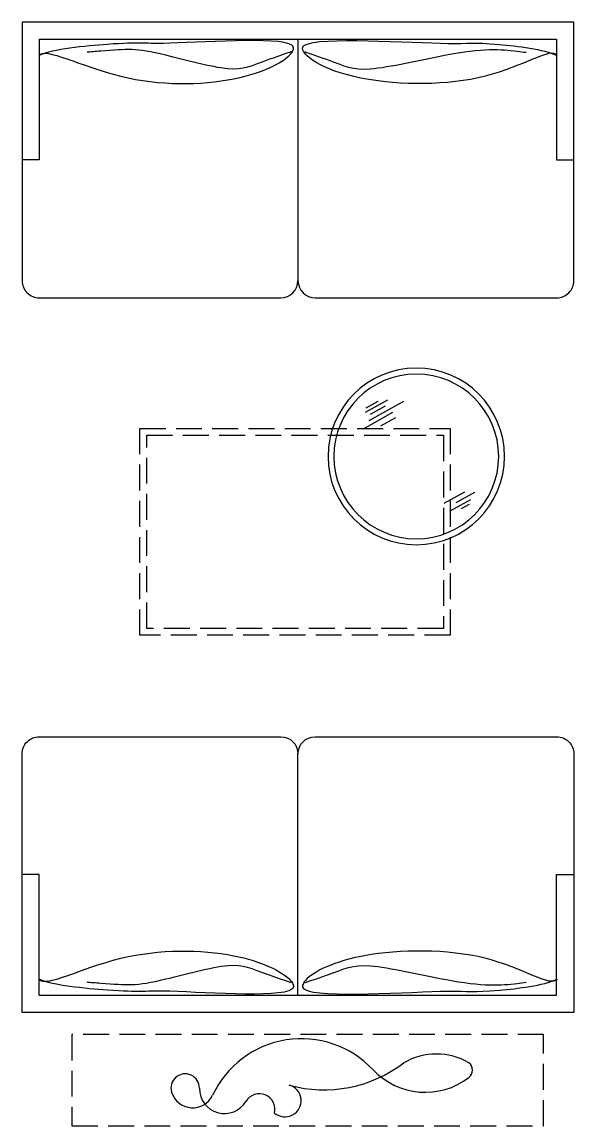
# Model space of a CAD drawing. Header units: millimetres. Extents: x 285006 to 3037698, y -2820855 to 192241.
# Drawn here: x 859904 to 861504, y -57135 to -53934 of the extents above; entities that cross this region are included whole.
import ezdxf

# ---------------------------------------------------------------- set-up
doc = ezdxf.new("R2010")
doc.units = ezdxf.units.MM
doc.linetypes.add('DASH', pattern=[0.35, 0.25, -0.1])
doc.layers.add('FF-FURN', color=51, linetype='Continuous')
doc.layers.add('KP5.00 Level 5 Keyplan$0$IFF-ART', color=120, linetype='Continuous')

# ---------------------------------------------------------------- blocks, each defined once
blk = doc.blocks.new('SHAFABV')
at = {"linetype": 'Continuous'}
for p, q in [((-400, 750), (-400, 800)), ((-50, 750), (-400, 750)), ((-50, -750), (-50, 750)), ((-50, 0), (-750, 0)), ((-50, -750), (-400, -750)), ((-400, -750), (-400, -800))]:
    blk.add_line(p, q, dxfattribs=at)
blk.add_lwpolyline([(0, 800), (0, -800), (-750, -800, -0.414214), (-800, -750), (-800, -50, -0.414117), (-750, 0, -0.414117), (-800, 50), (-800, 750, -0.414214), (-750, 800), (0, 800)], format="xyb", dxfattribs=at)
at = {"color": 57, "linetype": 'Continuous'}
for points, knots in [([(-97.2, 751), (-70.5, 735.5), (-185.9, 575.4), (-182.4, 176.9), (-109.2, 23.8), (-35.7, -6.6), (-71.8, 481.6), (-54.4, 510.3), (-78.7, 714.2), (-95.9, 748.5)], [0, 0, 0, 0, 250.67306, 495.616381, 704.469221, 781.08467, 1090.103246, 1266.389433, 1378.983505, 1378.983505, 1378.983505, 1378.983505]), ([(-86.2, 18.9), (-86.2, 18.9), (-121.8, 128.1), (-152, 176), (-72.2, 512.2), (-79.3, 596.7), (-86.5, 652.8), (-87.7, 661.5)], [109.74421, 109.74421, 109.74421, 109.74421, 150.4451, 231.615258, 315.928359, 459.045533, 485.485253, 485.485253, 485.485253, 485.485253]), ([(-97.2, -751), (-70.5, -735.5), (-185.9, -525.4), (-182.4, -176.9), (-109.2, -23.8), (-35.7, 6.6), (-71.8, -431.6), (-54.4, -460.3), (-78.7, -714.2), (-95.9, -748.5)], [0, 0, 0, 0, 250.67306, 495.616381, 704.469221, 781.08467, 1090.103246, 1266.389433, 1378.983505, 1378.983505, 1378.983505, 1378.983505]), ([(-86.2, -18.9), (-86.2, -18.9), (-121.8, -128.1), (-152, -176), (-72.2, -462.2), (-79.3, -496.7), (-86.5, -602.8), (-87.7, -611.5)], [109.74421, 109.74421, 109.74421, 109.74421, 150.4451, 231.615258, 315.928359, 459.045533, 485.485253, 485.485253, 485.485253, 485.485253])]:
    blk.add_open_spline(points, degree=3, knots=knots, dxfattribs=at)
blk = doc.blocks.new('餐桌')
at = {"color": 8, "linetype": 'Continuous'}
for p, q in [((28732.7, 43804.1), (28789, 43904.5)), ((28737.8, 43731.4), (28826.1, 43888.7)), ((28738, 43847.8), (28768.5, 43902)), ((28759.6, 43814.2), (28797.2, 43881.3)), ((28788.4, 43780.5), (28863.4, 43914.2)), ((28812.7, 43767.4), (28850.3, 43834.4)), ((29148.9, 43455.2), (29201.2, 43548.4)), ((29150.7, 43409.4), (29198.1, 43494)), ((29183.4, 43427.5), (29236, 43521.3)), ((29205.4, 43433.7), (29225.4, 43469.3))]:
    blk.add_line(p, q, dxfattribs=at)
blk.add_circle((28987.4, 43672.9), 400)
blk.add_circle((28987.4, 43672.9), 373.3, dxfattribs=at)

msp = doc.modelspace()

# ---------------------------------------------------------------- linework, layer by layer
at = {"layer": 'FF-FURN', "linetype": 'DASH', "ltscale": 300}
for points in [[(861145.7, -55112.2), (861145.7, -55712.2), (860245.7, -55712.2), (860245.7, -55112.2)], [(861125.7, -55132.2), (861125.7, -55692.2), (860265.7, -55692.2), (860265.7, -55132.2)], [(860048.9, -57135.3), (861416.3, -57135.3), (861416.3, -56870.4), (860048.9, -56870.4)]]:
    msp.add_lwpolyline(points, close=True, dxfattribs=at)
at = {"layer": 'KP5.00 Level 5 Keyplan$0$IFF-ART', "color": 8}
for centre, radius, start, end in [((860714.2, -57166.9), 284.4, 43.2205, 154.8889), ((861105.6, -57115.7), 188.9, 60.0574, 119.9426), ((860779.8, -56650.9), 379.8, 254.6036, 307.5615), ((861183.5, -56973.3), 26.9, 307.5615, 52.4385), ((860377.2, -57025.5), 41.3, 359.3267, 196.482), ((861073.1, -56829.7), 208, 223.2205, 307.5615), ((860666.6, -57062.2), 46.8, 229.6258, 74.7091), ((860398.9, -57019.1), 63.8, 196.482, 334.8889), ((860491, -57026.9), 72.5, 179.3267, 329.0456), ((860592.1, -57087.5), 45.4, 346.8328, 149.0456)]:
    msp.add_arc(centre, radius, start, end, dxfattribs=at)

# ---------------------------------------------------------------- block references
at = {"layer": 'FF-FURN', "linetype": 'DASH', "ltscale": 300, "xscale": -1, "rotation": 270}
msp.add_blockref('SHAFABV', (860704.2, -53933.6, 0), dxfattribs=at)
at = {"layer": 'FF-FURN', "linetype": 'DASH', "ltscale": 300, "xscale": -0.6400000000000001, "yscale": 0.6400000000000001, "zscale": 0.6400000000000001, "rotation": 90}
msp.add_blockref('餐桌', (888997.9, -36641.5), dxfattribs=at)
at = {"layer": 'FF-FURN', "linetype": 'DASH', "ltscale": 300, "rotation": 270}
msp.add_blockref('SHAFABV', (860704.2, -56806.3, 0), dxfattribs=at)

doc.saveas('drawing.dxf')
